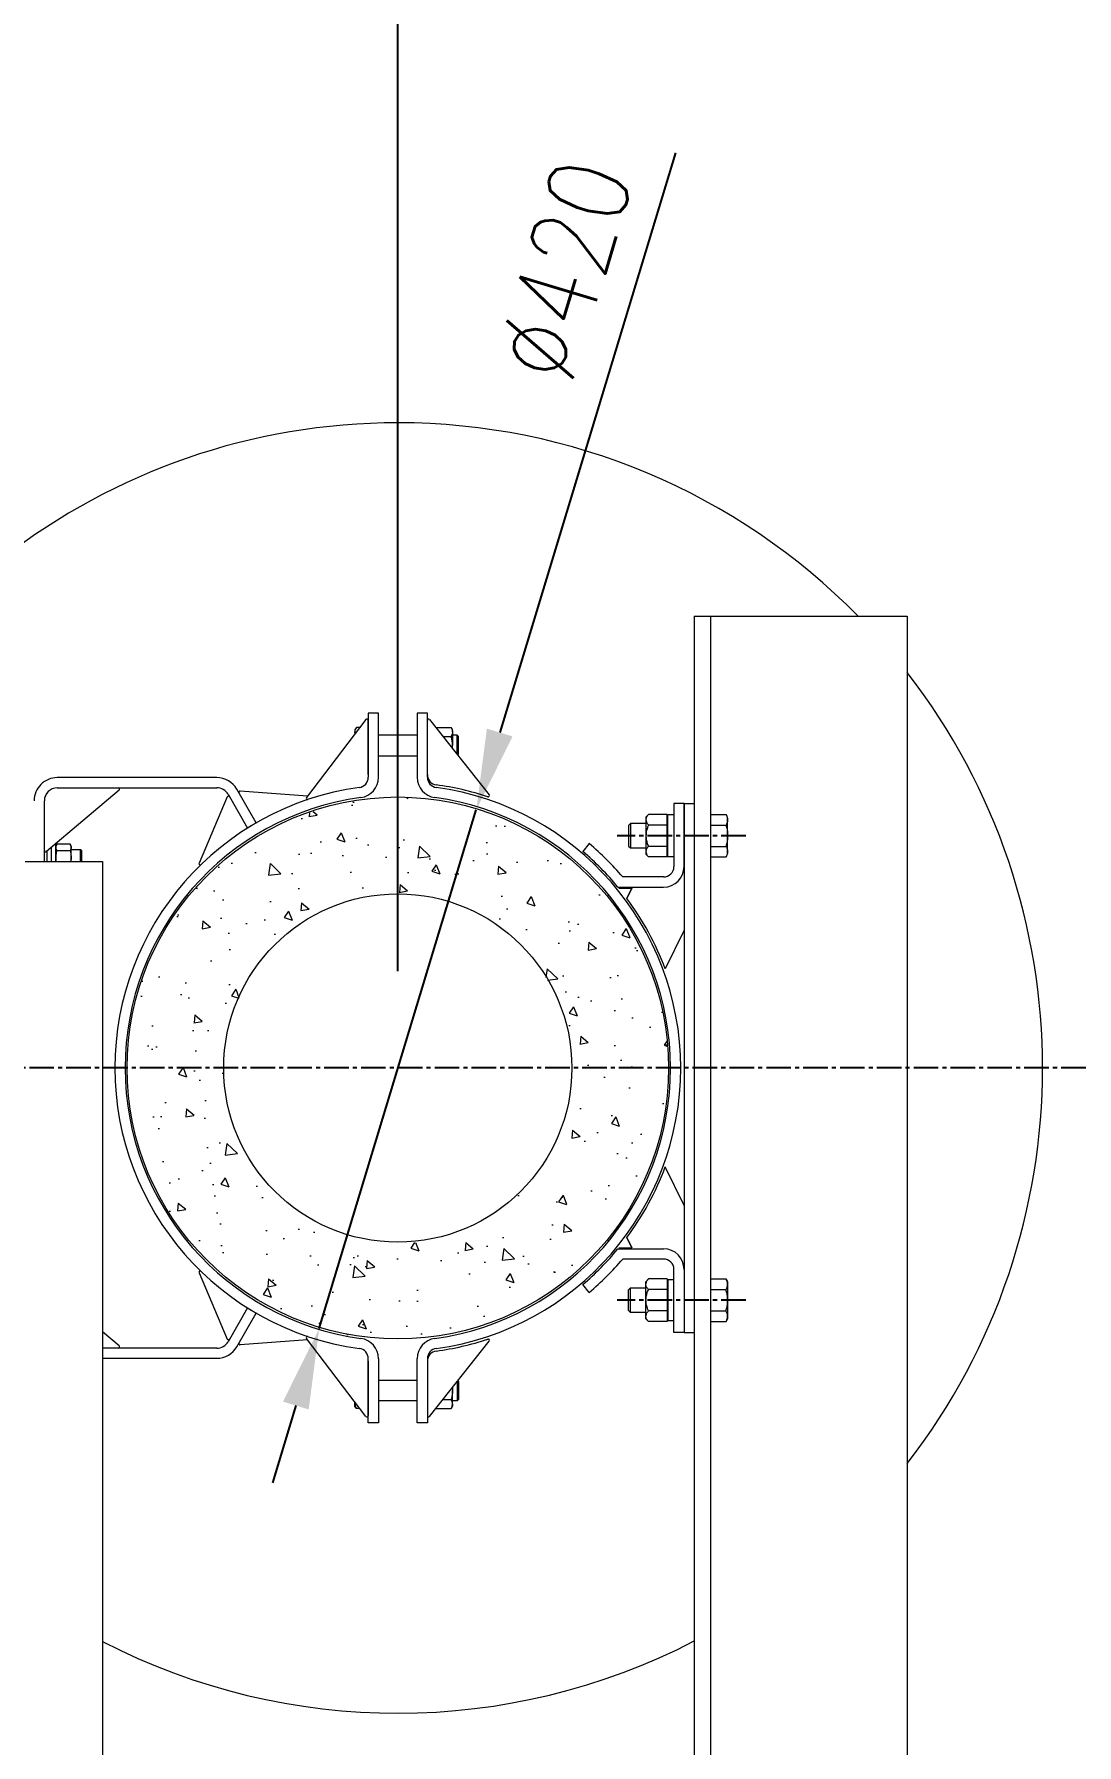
# Model space of a CAD drawing. Header units: millimetres. Extents: x 1587714 to 3094800, y -694377 to -413614.
# Drawn here: x 2046606 to 2047414, y -575622 to -574296 of the extents above; entities that cross this region are included whole.
import ezdxf

# ---------------------------------------------------------------- set-up
doc = ezdxf.new("R2010")
doc.units = ezdxf.units.MM
doc.linetypes.add('CENTER2', pattern=[28.575, 19.05, -3.175, 3.175, -3.175])
for name, color, linetype in [('0_EJES', 1, 'CENTER2'), ('M0_EQUIPOS', 7, 'Continuous'), ('M2_PLBULONES', 2, 'Continuous'), ('M_DIM', 1, 'Continuous')]:
    doc.layers.add(name, color=color, linetype=linetype)
doc.styles.add('SIMPLEX', font='simplex.shx', dxfattribs={"width": 0.75})
doc.styles.add('STYLE-MSF', font='simplex.shx', dxfattribs={"width": 0.8})
doc.dimstyles.new('DIM1-25', dxfattribs={"dimscale": 25, "dimtxt": 2.5, "dimasz": 2.5, "dimexe": 1.25, "dimexo": 0.5, "dimgap": 1, "dimtad": 1, "dimdec": 1, "dimtxsty": 'STYLE-MSF', "dimcen": 2.5, "dimclrd": 8, "dimclre": 8, "dimclrt": 3, "dimaunit": 1, "dimadec": 1, "dimazin": 2, "dimtfac": 1, "dimtdec": 1, "dimtmove": 0, "dimatfit": 3, "dimfxl": 1, "dimlwd": -1, "dimlwe": -1, "dimarcsym": 0})
doc.dimstyles.new('MSF-DIM1-50', dxfattribs={"dimscale": 50, "dimtxt": 3, "dimasz": 3.5, "dimexe": 1.5, "dimexo": 1.5, "dimgap": 1, "dimtad": 1, "dimdec": 3, "dimdsep": 46, "dimtxsty": 'SIMPLEX', "dimcen": 1.5, "dimclrd": 251, "dimclre": 251, "dimclrt": 7, "dimaunit": 1, "dimadec": 3, "dimazin": 0, "dimtfac": 1, "dimtdec": 3, "dimtmove": 0, "dimatfit": 3, "dimfxl": 1, "dimtolj": 1, "dimtzin": 0, "dimarcsym": 0})

# ---------------------------------------------------------------- blocks, each defined once
blk = doc.blocks.new('*D24')
at = {"layer": 'Defpoints', "color": 0}
for p in [(2046948.6, -574896.9), (2046826.8, -575298.9)]:
    blk.add_point(p, dxfattribs=at)
at = {"layer": 'M_DIM', "color": 8}
for p, q in [((2047103, -574387.8), (2046966.8, -574837.1)), ((2046826.8, -575298.9), (2046948.6, -574896.9)), ((2046808.7, -575358.7), (2046790.5, -575418.5))]:
    blk.add_line(p, q, dxfattribs=at)
for points in [[(2046956.8, -574834.1), (2046976.7, -574840.1), (2046948.6, -574896.9)], [(2046798.7, -575355.6), (2046818.6, -575361.7), (2046826.8, -575298.9)]]:
    blk.add_solid(points, dxfattribs=at)
at = {"layer": 'M_DIM', "color": 3, "insert": (2047016.7, -574478.6), "char_height": 62.5, "attachment_point": 5, "rotation": 73.1343, "style": 'STYLE-MSF'}
blk.add_mtext('∅420', dxfattribs=at)
blk = doc.blocks.new('*D120')
at = {"color": 251, "lineweight": -2}
for p, q in [((2046887.7, -574907.1), (2046887.7, -570610.6)), ((2057387.7, -574907.1), (2057387.7, -570610.6)), ((2047062.7, -570685.6), (2057212.7, -570685.6))]:
    blk.add_line(p, q, dxfattribs=at)
at = {"color": 251}
for points in [[(2047062.7, -570656.5), (2047062.7, -570714.8), (2046887.7, -570685.6)], [(2057212.7, -570656.5), (2057212.7, -570714.8), (2057387.7, -570685.6)]]:
    blk.add_solid(points, dxfattribs=at)
at = {"layer": 'Defpoints', "color": 0}
for p in [(2057387.7, -570685.6), (2046887.7, -574982.1), (2057387.7, -574982.1)]:
    blk.add_point(p, dxfattribs=at)
at = {"color": 7, "insert": (2052137.7, -570560.6), "char_height": 150, "attachment_point": 5, "style": 'SIMPLEX'}
blk.add_mtext('\\A1;10500', dxfattribs=at)
blk = doc.blocks.new('*D187')
at = {"color": 251, "lineweight": -2}
for p, q in [((2036887.7, -574982.1), (2036887.7, -570610.6)), ((2046887.7, -575022.1), (2046887.7, -570610.6)), ((2037062.7, -570685.6), (2046712.7, -570685.6))]:
    blk.add_line(p, q, dxfattribs=at)
at = {"color": 251}
for points in [[(2037062.7, -570656.5), (2037062.7, -570714.8), (2036887.7, -570685.6)], [(2046712.7, -570656.5), (2046712.7, -570714.8), (2046887.7, -570685.6)]]:
    blk.add_solid(points, dxfattribs=at)
at = {"layer": 'Defpoints', "color": 0}
for p in [(2046887.7, -570685.6), (2036887.7, -575057.1), (2046887.7, -575097.1)]:
    blk.add_point(p, dxfattribs=at)
at = {"color": 7, "insert": (2041887.7, -570560.6), "char_height": 150, "attachment_point": 5, "style": 'SIMPLEX'}
blk.add_mtext('\\A1;10000', dxfattribs=at)

msp = doc.modelspace()

# ---------------------------------------------------------------- hatches: boundary and pattern name
at = {"layer": 'M0_EQUIPOS', "linetype": 'Continuous', "lineweight": 15}
h = msp.add_hatch(dxfattribs=at)
h.set_pattern_fill('AR-CONC', color=1, scale=0.4, angle=-90, style=0)
h.set_pattern_definition([(320, (2036675.454, -564507.037), (-6.37563, -72.87387), [7.62, -83.82]), (265, (2036675.454, -564507.04), (76.42266, 14.09713), [6.096, -67.056]), (10.451, (2036674.92, -564513.11), (70.04668, -58.777), [6.476, -71.236]), (316.1842, (2036695.77, -564507.04), (-16.81693, -108.4316), [11.43, -125.73]), (6.6356, (2036694.37, -564516.07), (98.9702, -94.9617), [9.714, -106.854]), (261.184, (2036695.77, -564507.04), (98.97005, -94.96184), [9.144, -100.584]), (291, (2036690.694, -564517.197), (-40.9062, -60.64595), [7.62, -83.82]), (236, (2036690.694, -564517.2), (73.6752, -24.7208), [6.096, -67.056]), (341.4514, (2036687.285, -564522.25), (32.76914, -85.3666), [6.476, -71.236]), (307.5, (2036675.454, -564507.037), (33.822016, -1.23544), [0, -66.2432, 0, -68.072, 0, -67.31]), (277.5, (2036675.454, -564507.037), (40.07223, -26.727865), [0, -38.8112, 0, -64.7192, 0, -25.654]), (237.5, (2036675.454, -564484.38), (-2.2915, -54.23624), [0, -25.4, 0, -79.248, 0, -105.156]), (227.5, (2036675.454, -564474.22), (10.1706, -59.25167), [0, -33.02, 0, -52.6288, 0, -74.676])])
h.paths.add_polyline_path([(2047097.7185, -575097.058), (2047022.7176, -575097.058, -0.416006784), (2046887.7201, -575232.884), (2046887.7201, -575307.884, 0.415366082)])
h.paths.add_polyline_path([(2047022.7176, -575097.058), (2047097.7185, -575097.058, 0.413061981), (2046887.7201, -574887.884), (2046887.7201, -574962.884, -0.412422612)])
h.paths.add_polyline_path([(2046887.7201, -574962.884), (2046887.7201, -574887.884, 0.413061981), (2046677.7218, -575097.058), (2046752.7227, -575097.058, -0.412422612)])
h.paths.add_polyline_path([(2046752.7227, -575097.058), (2046677.7218, -575097.058, 0.415366082), (2046887.7201, -575307.884), (2046887.7201, -575232.884, -0.416006784)])

# ---------------------------------------------------------------- linework, layer by layer
at = {"layer": '0_EJES'}
for p, q in [((2047157.5142, -574917.0538), (2047057.7362, -574917.0538)), ((2047506.9092, -575097.058), (2046268.5311, -575097.058)), ((2047157.5142, -575277.0621), (2047057.7362, -575277.0621))]:
    msp.add_line(p, q, dxfattribs=at)
at = {"layer": 'M0_EQUIPOS', "linetype": 'Continuous', "lineweight": 15}
for p, q in [((2047117.6201, -574747.0566), (2047117.6201, -574892.0561)), ((2047117.6201, -574747.0566), (2047130.3202, -574747.0566)), ((2047130.3202, -574747.0566), (2047282.7201, -574747.0566)), ((2047130.3202, -574747.0566), (2047130.3202, -583367.0593)), ((2047282.7201, -574747.0566), (2047282.7201, -576761.5066)), ((2046863.0358, -574827.0408), (2046816.9229, -574887.3469)), ((2046864.8201, -574822.058), (2046864.8201, -574871.7671)), ((2046872.7201, -574822.058), (2046864.8201, -574822.058)), ((2046864.8201, -574869.7486), (2046864.8201, -574827.6612)), ((2046872.7201, -574871.7671), (2046872.7201, -574822.058)), ((2046902.7202, -574822.058), (2046902.7201, -574871.7672)), ((2046910.6201, -574822.058), (2046902.7202, -574822.058)), ((2046910.6201, -574871.7672), (2046910.6201, -574822.058)), ((2046910.6202, -574869.7486), (2046910.6202, -574827.6612)), ((2046912.4045, -574827.0408), (2046958.5174, -574885.3454)), ((2046671.5377, -574881.7211), (2046615.2663, -574929.3642)), ((2046747.3856, -574872.058), (2046623.6201, -574872.058)), ((2046623.6201, -574879.958), (2046747.3856, -574879.958)), ((2046777.948, -574907.0937), (2046762.8874, -574881.008)), ((2046817.6398, -574886.4092), (2046765.5668, -574882.4269)), ((2046613.6201, -574937.058), (2046613.6201, -574889.958)), ((2046613.6202, -574928.601), (2046613.6202, -574889.9579)), ((2046755.394, -574887.0301), (2046733.5512, -574938.2648)), ((2046756.0458, -574884.958), (2046771.179, -574911.1695)), ((2047101.8199, -574892.0571), (2047101.8199, -574941.013)), ((2047109.7199, -574892.0571), (2047101.8199, -574892.0571)), ((2047109.7199, -574941.013), (2047109.7199, -574892.0571)), ((2047109.7201, -574892.0571), (2047109.7199, -574892.0571)), ((2047109.7201, -574892.0566), (2047117.6201, -574892.0566)), ((2047109.7201, -574892.059), (2047109.7201, -575302.0593)), ((2047117.6201, -574892.059), (2047117.6201, -575302.0593)), ((2047109.7201, -574907.5285), (2047109.7199, -574907.5285)), ((2047036.2222, -574923.1682), (2047031.1059, -574929.1878)), ((2047109.7199, -574926.5787), (2047109.7201, -574926.5787)), ((2046598.7201, -574937.058), (2046658.7201, -574937.058)), ((2046658.7201, -574937.058), (2046658.7201, -576917.0579)), ((2047093.8199, -574949.0129), (2047062.1216, -574949.0129)), ((2047058.4397, -574956.9131), (2047093.8201, -574956.9131)), ((2047059.1196, -574957.7403), (2047069.1192, -574957.7403)), ((2047065.2727, -574965.6229), (2047069.1193, -574957.7403)), ((2047069.1192, -574957.7403), (2047065.2727, -574965.6229)), ((2047109.7201, -574990.3745), (2047095.0968, -575020.3414)), ((2047109.7201, -575203.7414), (2047095.0968, -575173.7745)), ((2047058.4397, -575237.2028), (2047093.8201, -575237.2028)), ((2047059.1196, -575236.3756), (2047069.1192, -575236.3756)), ((2047065.2727, -575228.493), (2047069.1193, -575236.3756)), ((2047069.1192, -575236.3756), (2047065.2727, -575228.493)), ((2047093.8199, -575245.103), (2047062.1216, -575245.103)), ((2047101.8199, -575302.0588), (2047101.8199, -575253.1029)), ((2047109.7199, -575253.1029), (2047109.7199, -575302.0588)), ((2046733.5512, -575255.8512), (2046755.394, -575307.0858)), ((2047036.2222, -575270.9477), (2047031.1059, -575264.9282)), ((2047109.7199, -575267.5373), (2047109.7201, -575267.5373)), ((2046771.179, -575282.9465), (2046756.0458, -575309.158)), ((2046762.8874, -575313.108), (2046777.948, -575287.0223)), ((2047109.7201, -575286.5874), (2047109.7199, -575286.5874)), ((2046671.5376, -575312.3948), (2046658.7201, -575301.5426)), ((2046863.0358, -575367.0751), (2046816.9229, -575306.769)), ((2047109.7199, -575302.0588), (2047101.8199, -575302.0588)), ((2047109.7201, -575302.0588), (2047109.7199, -575302.0588)), ((2047109.7201, -575302.0593), (2047117.6201, -575302.0593)), ((2047117.6201, -575302.0565), (2047117.6201, -582812.0559)), ((2046747.3856, -575314.158), (2046658.7201, -575314.158)), ((2046817.6398, -575307.7067), (2046765.5668, -575311.6891)), ((2046912.4045, -575367.0751), (2046958.5174, -575308.7706)), ((2046658.7201, -575322.058), (2046747.3856, -575322.058)), ((2046864.8201, -575372.058), (2046864.8201, -575322.3488)), ((2046864.8201, -575324.3673), (2046864.8201, -575366.4548)), ((2046872.7201, -575322.3488), (2046872.7201, -575372.058)), ((2046902.7202, -575372.058), (2046902.7201, -575322.3488)), ((2046910.6201, -575322.3488), (2046910.6201, -575372.058)), ((2046910.6202, -575324.3673), (2046910.6202, -575366.4548)), ((2046872.7201, -575372.058), (2046864.8201, -575372.058)), ((2046910.6201, -575372.058), (2046902.7202, -575372.058))]:
    msp.add_line(p, q, dxfattribs=at)
at = {"layer": 'M0_EQUIPOS', "color": 1, "linetype": 'Continuous', "lineweight": 15}
for radius in [210, 135]:
    msp.add_circle((2046887.7201, -575097.058), radius, dxfattribs=at)
for start, end in [(90, 165.3206543), (44.4272194, 90), (322.1855067, 37.8144933), (242.7418726, 297.3742021)]:
    msp.add_arc((2046887.7201, -575097.058), 500, start, end, dxfattribs=at)
at = {"layer": 'M0_EQUIPOS', "linetype": 'Continuous', "lineweight": 15}
for centre, radius, start, end in [((2046863.8201, -574827.6611), 1, 359.9999976, 141.6596148), ((2046911.6202, -574827.6611), 1, 38.3403805, 179.9999976), ((2046918.6202, -574869.7486), 8, 179.9999937, 262.2587655), ((2046623.6201, -574889.958), 17.9, 89.9999966, 180.0000001), ((2046623.6201, -574889.958), 10, 90.0000112, 179.999983), ((2046887.7201, -575097.058), 219.4, 97.8097326, 262.1902627), ((2046670.8915, -574880.9579), 1, 310.2534707, 89.9999949), ((2046747.3856, -574889.958), 17.9, 29.9999928, 90.0000001), ((2046747.3856, -574889.958), 10, 29.9999928, 90.0000001), ((2046765.4335, -574883.4179), 1, 82.3420661, 209.9999928), ((2046856.8201, -574871.7672), 8, 277.8097326, 359.9999976), ((2046856.8201, -574871.7672), 15.9, 277.8097326, 359.9999976), ((2046918.6201, -574871.7672), 15.9, 179.9999976, 262.1902627), ((2046918.6201, -574871.7672), 8, 179.9999976, 262.1902627), ((2046887.7201, -575097.058), 219.4, 277.8097326, 82.1902627), ((2046887.7201, -575097.058), 221.4, 71.6508716, 82.2587655), ((2046623.6202, -574889.9579), 10, 137.0610217, 179.9999949), ((2046887.7201, -575097.058), 211.5, 97.8097326, 262.1902627), ((2046756.3139, -574887.4223), 1, 29.9999928, 156.9100458), ((2046817.7072, -574887.9672), 1, 141.6596148, 288.3491237), ((2046887.7201, -575097.058), 211.5, 277.8097326, 82.1902627), ((2046957.7331, -574885.9657), 1, 251.6508716, 38.3403805), ((2046887.7201, -575097.058), 219.4, 120.0217526, 122.0852789), ((2046614.6202, -574928.601), 1, 179.9999949, 310.2534707), ((2046614.6202, -574928.601), 1, 180.0000094, 310.2534852), ((2046887.7201, -575097.884), 221.4, 39.5480144, 49.6366854), ((2046887.7199, -575097.8838), 229.3, 40.4843782, 49.6366166), ((2046734.4711, -574938.6569), 1, 156.9100458, 314.0529137), ((2047093.8199, -574941.013), 15.9, 270, 0), ((2047093.8199, -574941.013), 8, 270, 0), ((2046887.7201, -575097.884), 221.4, 20.5018773, 36.6829071), ((2046887.7201, -575096.232), 221.4, 323.3170929, 339.4981227), ((2046887.7201, -575096.232), 221.4, 310.3633146, 320.4519856), ((2047093.8199, -575253.1029), 15.9, 0, 90), ((2046887.7199, -575096.2321), 229.3, 310.3633834, 319.5156218), ((2047093.8199, -575253.1029), 8, 0, 90), ((2046734.4711, -575255.459), 1, 45.9470865, 203.0899544), ((2046887.7201, -575097.058), 219.4, 237.9147213, 239.9782476), ((2046756.3139, -575306.6937), 1, 203.0899544, 330.0000074), ((2046817.7072, -575306.1487), 1, 71.6508763, 218.3403852), ((2046856.8201, -575322.3488), 15.9, 0.0000024, 82.1902674), ((2046918.6201, -575322.3488), 15.9, 97.8097373, 180.0000024), ((2046887.7201, -575097.058), 221.4, 277.7412345, 288.3491284), ((2046957.7331, -575308.1502), 1, 321.6596195, 108.3491284), ((2046670.8915, -575313.158), 1, 270.0000003, 49.7465246), ((2046747.3856, -575304.158), 10, 270.0000001, 330.0000074), ((2046747.3856, -575304.158), 17.9, 270.0000001, 330.0000074), ((2046765.4335, -575310.698), 1, 150.0000074, 277.6579341), ((2046856.8201, -575322.3488), 8, 0.0000024, 82.1902674), ((2046918.6201, -575322.3488), 8, 97.8097373, 180.0000024), ((2046918.6202, -575324.3673), 8, 97.7412345, 180.0000063), ((2046863.8201, -575366.4548), 1, 218.3403852, 0.0000024), ((2046911.6202, -575366.4548), 1, 180.0000024, 321.6596195)]:
    msp.add_arc(centre, radius, start, end, dxfattribs=at)
at = {"layer": 'M2_PLBULONES', "linetype": 'Continuous', "lineweight": 15}
for p, q in [((2046855.5719, -574833.2016), (2046854.5001, -574835.058)), ((2046854.5001, -574835.058), (2046854.5001, -574836.6657)), ((2046854.5001, -574836.6657), (2046854.5001, -574837.8332)), ((2046858.1633, -574833.2016), (2046855.5719, -574833.2016)), ((2046902.7201, -574839.058), (2046872.7201, -574839.058)), ((2046917.277, -574833.2016), (2046929.1108, -574833.2016)), ((2046922.7565, -574840.1298), (2046929.1108, -574840.1298)), ((2046930.1825, -574835.058), (2046929.1108, -574833.2016)), ((2046930.1825, -574836.6657), (2046930.1825, -574835.058)), ((2046930.1825, -574836.6657), (2046930.1825, -574847.058)), ((2046933.7186, -574839.058), (2046930.1825, -574839.058)), ((2046934.8201, -574840.1595), (2046933.7186, -574839.058)), ((2046872.7201, -574855.058), (2046902.7201, -574855.058)), ((2046929.9972, -574849.2847), (2046930.1825, -574847.058)), ((2046930.1825, -574849.5191), (2046930.1825, -574847.058)), ((2046934.1902, -574854.5864), (2046934.8201, -574853.9565)), ((2047068.2363, -574907.5285), (2047066.7237, -574909.0415)), ((2047066.7237, -574909.0415), (2047066.7237, -574925.0661)), ((2047080.1539, -574907.5285), (2047068.2363, -574907.5285)), ((2047068.2363, -574907.5285), (2047068.2363, -574926.5787)), ((2047082.0589, -574900.5557), (2047080.1539, -574902.7664)), ((2047080.1539, -574902.7664), (2047080.1539, -574904.6804)), ((2047080.1539, -574904.6804), (2047080.1539, -574917.0538)), ((2047096.6385, -574900.5557), (2047082.0589, -574900.5557)), ((2047096.6385, -574908.805), (2047082.0589, -574908.805)), ((2047096.6385, -574904.6804), (2047096.6385, -574900.5557)), ((2047097.0449, -574902.7664), (2047096.6385, -574902.7664)), ((2047096.6385, -574908.805), (2047096.6385, -574904.6804)), ((2047096.6385, -574917.0538), (2047096.6385, -574908.805)), ((2047101.8199, -574901.0011), (2047097.0449, -574901.0011)), ((2047097.0449, -574933.1066), (2047097.0449, -574901.0011)), ((2047130.3202, -574900.5557), (2047142.2572, -574900.5557)), ((2047130.3202, -574908.805), (2047142.2572, -574908.805)), ((2047143.5333, -574902.7664), (2047142.2572, -574900.5557)), ((2047143.5333, -574904.6804), (2047143.5333, -574902.7664)), ((2047143.5333, -574917.0538), (2047143.5333, -574904.6804)), ((2047080.1539, -574917.0538), (2047080.1539, -574929.4273)), ((2047096.6385, -574925.3026), (2047096.6385, -574917.0538)), ((2047143.5333, -574929.4273), (2047143.5333, -574917.0538)), ((2046615.7201, -574937.058), (2046615.7201, -574928.98)), ((2046619.2201, -574937.058), (2046619.2201, -574926.0166)), ((2046622.3952, -574937.058), (2046622.3952, -574923.3285)), ((2046623.199, -574923.5107), (2046622.3952, -574924.903)), ((2046633.5913, -574923.5107), (2046623.199, -574923.5107)), ((2046633.5913, -574928.7068), (2046623.199, -574928.7068)), ((2046634.3951, -574924.903), (2046633.5913, -574923.5107)), ((2046634.3951, -574926.1088), (2046634.3951, -574924.903)), ((2046634.3951, -574933.903), (2046634.3951, -574926.1088)), ((2046641.7561, -574927.903), (2046634.3951, -574927.903)), ((2046634.3951, -574937.058), (2046634.3951, -574933.903)), ((2046642.7201, -574928.867), (2046641.7561, -574927.903)), ((2046641.7561, -574937.058), (2046641.7561, -574927.903)), ((2046642.7201, -574937.058), (2046642.7201, -574928.867)), ((2047066.7237, -574925.0661), (2047068.2363, -574926.5787)), ((2047066.7237, -574925.0661), (2047066.7237, -574925.0695)), ((2047066.7237, -574925.0695), (2047068.2363, -574926.582)), ((2047068.2363, -574926.5787), (2047080.1539, -574926.5787)), ((2047068.2363, -574926.5787), (2047068.2363, -574926.582)), ((2047068.2363, -574926.582), (2047080.1539, -574926.582)), ((2047080.1539, -574929.4273), (2047080.1539, -574931.3413)), ((2047080.1539, -574931.3413), (2047082.0589, -574933.5514)), ((2047080.1539, -574931.3413), (2047080.1539, -574931.3446)), ((2047096.6385, -574925.3026), (2047082.0589, -574925.3026)), ((2047096.6385, -574933.5514), (2047082.0589, -574933.5514)), ((2047096.6385, -574933.5548), (2047082.0589, -574933.5548)), ((2047096.6385, -574929.4273), (2047096.6385, -574925.3026)), ((2047096.6385, -574933.5514), (2047096.6385, -574929.4273)), ((2047096.6385, -574931.3413), (2047097.0449, -574931.3413)), ((2047096.6385, -574931.3446), (2047097.0449, -574931.3446)), ((2047096.6385, -574933.5548), (2047096.6385, -574933.5514)), ((2047097.0449, -574933.1066), (2047101.8199, -574933.1066)), ((2047097.0449, -574933.1099), (2047097.0449, -574933.1066)), ((2047097.0449, -574933.1099), (2047101.8199, -574933.1099)), ((2047130.3202, -574925.3026), (2047142.2572, -574925.3026)), ((2047130.3202, -574933.5514), (2047142.2572, -574933.5514)), ((2047142.2572, -574933.5514), (2047143.5333, -574931.3413)), ((2047143.5333, -574931.3413), (2047143.5333, -574929.4273)), ((2047080.1539, -575262.7746), (2047082.0589, -575260.5645)), ((2047080.1539, -575262.7746), (2047080.1539, -575262.7713)), ((2047080.1539, -575264.6886), (2047080.1539, -575262.7746)), ((2047080.1539, -575277.0621), (2047080.1539, -575264.6886)), ((2047096.6385, -575260.5611), (2047082.0589, -575260.5611)), ((2047096.6385, -575260.5645), (2047082.0589, -575260.5645)), ((2047096.6385, -575260.5611), (2047096.6385, -575260.5645)), ((2047096.6385, -575260.5645), (2047096.6385, -575264.6886)), ((2047096.6385, -575262.7713), (2047097.0449, -575262.7713)), ((2047096.6385, -575262.7746), (2047097.0449, -575262.7746)), ((2047096.6385, -575264.6886), (2047096.6385, -575268.8133)), ((2047097.0449, -575261.006), (2047101.8199, -575261.006)), ((2047097.0449, -575261.006), (2047097.0449, -575261.0094)), ((2047097.0449, -575261.0094), (2047101.8199, -575261.0094)), ((2047097.0449, -575261.0094), (2047097.0449, -575293.1148)), ((2047130.3202, -575260.5645), (2047142.2572, -575260.5645)), ((2047142.2572, -575260.5645), (2047143.5333, -575262.7746)), ((2047143.5333, -575262.7746), (2047143.5333, -575264.6886)), ((2047143.5333, -575264.6886), (2047143.5333, -575277.0621)), ((2047066.7237, -575269.0465), (2047068.2363, -575267.5339)), ((2047066.7237, -575269.0498), (2047068.2363, -575267.5373)), ((2047066.7237, -575269.0498), (2047066.7237, -575269.0465)), ((2047066.7237, -575285.0744), (2047066.7237, -575269.0498)), ((2047068.2363, -575267.5339), (2047080.1539, -575267.5339)), ((2047068.2363, -575267.5373), (2047068.2363, -575267.5339)), ((2047068.2363, -575267.5373), (2047080.1539, -575267.5373)), ((2047068.2363, -575286.5874), (2047068.2363, -575267.5373)), ((2047080.1539, -575289.4355), (2047080.1539, -575277.0621)), ((2047096.6385, -575268.8133), (2047082.0589, -575268.8133)), ((2047096.6385, -575268.8133), (2047096.6385, -575277.0621)), ((2047096.6385, -575277.0621), (2047096.6385, -575285.3109)), ((2047130.3202, -575268.8133), (2047142.2572, -575268.8133)), ((2047143.5333, -575277.0621), (2047143.5333, -575289.4355)), ((2047068.2363, -575286.5874), (2047066.7237, -575285.0744)), ((2047080.1539, -575286.5874), (2047068.2363, -575286.5874)), ((2047080.1539, -575291.3496), (2047080.1539, -575289.4355)), ((2047082.0589, -575293.5602), (2047080.1539, -575291.3496)), ((2047096.6385, -575285.3109), (2047082.0589, -575285.3109)), ((2047096.6385, -575293.5602), (2047082.0589, -575293.5602)), ((2047096.6385, -575285.3109), (2047096.6385, -575289.4355)), ((2047096.6385, -575289.4355), (2047096.6385, -575293.5602)), ((2047097.0449, -575291.3496), (2047096.6385, -575291.3496)), ((2047101.8199, -575293.1148), (2047097.0449, -575293.1148)), ((2047130.3202, -575285.3109), (2047142.2572, -575285.3109)), ((2047130.3202, -575293.5602), (2047142.2572, -575293.5602)), ((2047143.5333, -575291.3496), (2047142.2572, -575293.5602)), ((2047143.5333, -575289.4355), (2047143.5333, -575291.3496)), ((2046872.7201, -575339.058), (2046902.7201, -575339.058)), ((2046929.9972, -575344.8312), (2046930.1825, -575347.058)), ((2046930.1825, -575344.5968), (2046930.1825, -575347.058)), ((2046934.1902, -575339.5295), (2046934.8201, -575340.1595)), ((2046854.5001, -575357.4503), (2046854.5001, -575356.2828)), ((2046854.5001, -575359.058), (2046854.5001, -575357.4503)), ((2046855.5719, -575360.9144), (2046854.5001, -575359.058)), ((2046902.7201, -575355.058), (2046872.7201, -575355.058)), ((2046922.7565, -575353.9862), (2046929.1108, -575353.9862)), ((2046930.1825, -575359.058), (2046929.1108, -575360.9144)), ((2046930.1825, -575357.4503), (2046930.1825, -575347.058)), ((2046933.7186, -575355.058), (2046930.1825, -575355.058)), ((2046930.1825, -575357.4503), (2046930.1825, -575359.058)), ((2046934.8201, -575353.9565), (2046933.7186, -575355.058)), ((2046858.1633, -575360.9144), (2046855.5719, -575360.9144)), ((2046917.277, -575360.9144), (2046929.1108, -575360.9144))]:
    msp.add_line(p, q, dxfattribs=at)
at = {"layer": 'M2_PLBULONES', "linetype": 'Continuous', "lineweight": 15, "flags": 128}
for points in [[(2046933.7186, -574853.9901), (2046933.7186, -574853.8372), (2046933.7186, -574852.7657), (2046933.7186, -574851.4272), (2046933.7186, -574849.8844), (2046933.7186, -574848.2095), (2046933.7186, -574846.4807), (2046933.7186, -574844.7789), (2046933.7186, -574843.1837), (2046933.7186, -574841.7696), (2046933.7186, -574840.6028), (2046933.7186, -574839.7379), (2046933.7186, -574839.2152), (2046933.7186, -574839.058)], [(2046934.8201, -574853.9565), (2046934.8201, -574853.8517), (2046934.8201, -574853.3923), (2046934.8201, -574852.5914), (2046934.8201, -574851.4922), (2046934.8201, -574850.154), (2046934.8201, -574848.6489), (2046934.8201, -574847.058), (2046934.8201, -574845.4671), (2046934.8201, -574843.9619), (2046934.8201, -574842.6237), (2046934.8201, -574841.5245), (2046934.8201, -574840.7237), (2046934.8201, -574840.2643), (2046934.8201, -574840.1595)], [(2046933.7186, -575340.1258), (2046933.7186, -575340.2787), (2046933.7186, -575341.3503), (2046933.7186, -575342.6888), (2046933.7186, -575344.2315), (2046933.7186, -575345.9064), (2046933.7186, -575347.6352), (2046933.7186, -575349.337), (2046933.7186, -575350.9322), (2046933.7186, -575352.3463), (2046933.7186, -575353.5131), (2046933.7186, -575354.378), (2046933.7186, -575354.9007), (2046933.7186, -575355.058)], [(2046934.8201, -575340.1595), (2046934.8201, -575340.2643), (2046934.8201, -575340.7236), (2046934.8201, -575341.5245), (2046934.8201, -575342.6237), (2046934.8201, -575343.9619), (2046934.8201, -575345.4671), (2046934.8201, -575347.058), (2046934.8201, -575348.6489), (2046934.8201, -575350.154), (2046934.8201, -575351.4922), (2046934.8201, -575352.5914), (2046934.8201, -575353.3923), (2046934.8201, -575353.8517), (2046934.8201, -575353.9565)]]:
    msp.add_lwpolyline(points, dxfattribs=at)
at = {"layer": 'M2_PLBULONES', "linetype": 'Continuous', "lineweight": 15}
for points, knots in [([(2046854.6336, -574837.6644), (2046854.6086, -574837.6034), (2046854.4745, -574837.2758), (2046854.4886, -574836.9394), (2046854.5001, -574836.6657)], [0, 0, 0, 0, 0.186112819, 1, 1, 1, 1]), ([(2046854.5001, -574836.6657), (2046854.5364, -574836.2068), (2046854.6095, -574835.2823), (2046855.0639, -574834.128), (2046855.441, -574833.4404), (2046855.5719, -574833.2016)], [0, 0, 0, 0, 0.391366299, 0.788633679, 1, 1, 1, 1]), ([(2046929.1108, -574833.2016), (2046929.2725, -574833.4924), (2046929.9009, -574834.6218), (2046930.0625, -574835.7947), (2046930.1825, -574836.6657)], [0, 0, 0, 0, 0.257512887, 1, 1, 1, 1]), ([(2046930.1825, -574836.6657), (2046930.1666, -574836.9807), (2046930.1074, -574838.1533), (2046929.5318, -574839.2949), (2046929.1108, -574840.1298)], [0, 0, 0, 0, 0.268615052, 1, 1, 1, 1]), ([(2046930.1825, -574847.058), (2046930.1813, -574846.8937), (2046930.1716, -574845.6501), (2046929.9375, -574843.3053), (2046929.388, -574841.1947), (2046929.1108, -574840.1298)], [0, 0, 0, 0, 0.070100352, 0.530788325, 1, 1, 1, 1]), ([(2047082.0589, -574900.5557), (2047081.5585, -574901.1972), (2047080.5396, -574902.5034), (2047080.1576, -574903.9287), (2047080.154, -574904.661), (2047080.1539, -574904.6804)], [0, 0, 0, 0, 0.484356831, 0.986345623, 1, 1, 1, 1]), ([(2047080.1539, -574904.6804), (2047080.2264, -574905.2578), (2047080.374, -574906.4335), (2047081.2285, -574907.7999), (2047081.8718, -574908.5785), (2047082.0589, -574908.805)], [0, 0, 0, 0, 0.406314698, 0.827263718, 1, 1, 1, 1]), ([(2047082.0589, -574908.805), (2047081.7759, -574909.5033), (2047081.1062, -574911.1557), (2047080.3343, -574913.9092), (2047080.2146, -574915.9969), (2047080.1539, -574917.0538)], [0, 0, 0, 0, 0.265420435, 0.628080598, 1, 1, 1, 1]), ([(2047142.2572, -574900.5557), (2047142.6139, -574901.2256), (2047143.3338, -574902.5776), (2047143.4664, -574903.9753), (2047143.5333, -574904.6804)], [0, 0, 0, 0, 0.495467917, 1, 1, 1, 1]), ([(2047143.5333, -574904.6804), (2047143.5318, -574904.7781), (2047143.5204, -574905.518), (2047143.2415, -574906.9148), (2047142.5873, -574908.1711), (2047142.2572, -574908.805)], [0, 0, 0, 0, 0.070117921, 0.530792565, 1, 1, 1, 1]), ([(2047142.2572, -574908.805), (2047142.5308, -574909.8395), (2047143.0806, -574911.9182), (2047143.4767, -574914.6916), (2047143.518, -574916.4126), (2047143.5333, -574917.0538)], [0, 0, 0, 0, 0.383298271, 0.770233637, 1, 1, 1, 1]), ([(2047080.1539, -574917.0538), (2047080.156, -574917.2427), (2047080.1693, -574918.4788), (2047080.482, -574920.7856), (2047081.244, -574923.3342), (2047081.8575, -574924.816), (2047082.0589, -574925.3026)], [0, 0, 0, 0, 0.066505064, 0.435293637, 0.814564831, 1, 1, 1, 1]), ([(2047143.5333, -574917.0538), (2047143.4898, -574918.1505), (2047143.4022, -574920.3606), (2047142.8591, -574923.1087), (2047142.411, -574924.7421), (2047142.2572, -574925.3026)], [0, 0, 0, 0, 0.392852322, 0.791668606, 1, 1, 1, 1]), ([(2046623.199, -574923.5107), (2046622.9743, -574923.9326), (2046622.5208, -574924.7843), (2046622.4373, -574925.6646), (2046622.3952, -574926.1088)], [0, 0, 0, 0, 0.495451904, 1, 1, 1, 1]), ([(2046622.3952, -574926.1088), (2046622.3961, -574926.1703), (2046622.4033, -574926.6367), (2046622.579, -574927.516), (2046622.9911, -574928.3075), (2046623.199, -574928.7068)], [0, 0, 0, 0, 0.070081035, 0.530777778, 1, 1, 1, 1]), ([(2046623.199, -574928.7068), (2046623.0776, -574929.1431), (2046622.6065, -574930.8368), (2046622.4852, -574932.5965), (2046622.3952, -574933.903)], [0, 0, 0, 0, 0.257549394, 1, 1, 1, 1]), ([(2046622.3952, -574933.903), (2046622.401, -574934.3762), (2046622.4142, -574935.4424), (2046622.6618, -574936.4806), (2046622.7995, -574937.058)], [0, 0, 0, 0, 0.4438157185, 1, 1, 1, 1]), ([(2046633.5913, -574923.5107), (2046633.816, -574923.9326), (2046634.2695, -574924.7843), (2046634.353, -574925.6646), (2046634.3951, -574926.1088)], [0, 0, 0, 0, 0.495452541, 1, 1, 1, 1]), ([(2046634.3951, -574926.1088), (2046634.3942, -574926.1703), (2046634.3869, -574926.6367), (2046634.2113, -574927.516), (2046633.7992, -574928.3075), (2046633.5913, -574928.7068)], [0, 0, 0, 0, 0.0700810974, 0.5307778091, 1, 1, 1, 1]), ([(2046633.5913, -574928.7068), (2046633.7126, -574929.1431), (2046634.1838, -574930.8368), (2046634.3051, -574932.5965), (2046634.3951, -574933.903)], [0, 0, 0, 0, 0.25755045, 1, 1, 1, 1]), ([(2046634.3951, -574933.903), (2046634.3893, -574934.3762), (2046634.3761, -574935.4424), (2046634.1285, -574936.4806), (2046633.9907, -574937.058)], [0, 0, 0, 0, 0.443814922, 1, 1, 1, 1]), ([(2047082.0589, -574925.3026), (2047081.5585, -574925.9439), (2047080.5395, -574927.2499), (2047080.1576, -574928.6769), (2047080.154, -574929.4079), (2047080.1539, -574929.4273)], [0, 0, 0, 0, 0.48433326, 0.986321385, 1, 1, 1, 1]), ([(2047080.1539, -574929.4273), (2047080.2264, -574930.0045), (2047080.374, -574931.18), (2047081.2285, -574932.5463), (2047081.8718, -574933.3249), (2047082.0589, -574933.5514)], [0, 0, 0, 0, 0.406274387, 0.827258762, 1, 1, 1, 1]), ([(2047142.2572, -574925.3026), (2047142.6139, -574925.9725), (2047143.3338, -574927.3247), (2047143.4664, -574928.7222), (2047143.5333, -574929.4273)], [0, 0, 0, 0, 0.4954436, 1, 1, 1, 1]), ([(2047143.5333, -574929.4273), (2047143.5318, -574929.525), (2047143.5204, -574930.2652), (2047143.2415, -574931.6609), (2047142.5873, -574932.9174), (2047142.2572, -574933.5514)], [0, 0, 0, 0, 0.070095246, 0.530779207, 1, 1, 1, 1]), ([(2047080.1539, -575264.6886), (2047080.2264, -575264.1114), (2047080.374, -575262.936), (2047081.2285, -575261.5696), (2047081.8718, -575260.791), (2047082.0589, -575260.5645)], [0, 0, 0, 0, 0.406274387, 0.827258762, 1, 1, 1, 1]), ([(2047082.0589, -575268.8133), (2047081.5585, -575268.172), (2047080.5395, -575266.866), (2047080.1576, -575265.439), (2047080.154, -575264.708), (2047080.1539, -575264.6886)], [0, 0, 0, 0, 0.48433326, 0.986321385, 1, 1, 1, 1]), ([(2047143.5333, -575264.6886), (2047143.5318, -575264.5909), (2047143.5204, -575263.8507), (2047143.2415, -575262.455), (2047142.5873, -575261.1985), (2047142.2572, -575260.5645)], [0, 0, 0, 0, 0.070095246, 0.530779207, 1, 1, 1, 1]), ([(2047142.2572, -575268.8133), (2047142.6139, -575268.1434), (2047143.3338, -575266.7913), (2047143.4664, -575265.3938), (2047143.5333, -575264.6886)], [0, 0, 0, 0, 0.4954436, 1, 1, 1, 1]), ([(2047080.1539, -575277.0621), (2047080.156, -575276.8732), (2047080.1693, -575275.6371), (2047080.482, -575273.3303), (2047081.244, -575270.7818), (2047081.8575, -575269.2999), (2047082.0589, -575268.8133)], [0, 0, 0, 0, 0.066505064, 0.435293637, 0.814564831, 1, 1, 1, 1]), ([(2047082.0589, -575285.3109), (2047081.7759, -575284.6126), (2047081.1062, -575282.9603), (2047080.3343, -575280.2067), (2047080.2146, -575278.1191), (2047080.1539, -575277.0621)], [0, 0, 0, 0, 0.265420435, 0.628080598, 1, 1, 1, 1]), ([(2047143.5333, -575277.0621), (2047143.4898, -575275.9654), (2047143.4022, -575273.7554), (2047142.8591, -575271.0073), (2047142.411, -575269.3738), (2047142.2572, -575268.8133)], [0, 0, 0, 0, 0.392852322, 0.791668606, 1, 1, 1, 1]), ([(2047142.2572, -575285.3109), (2047142.5308, -575284.2765), (2047143.0806, -575282.1978), (2047143.4767, -575279.4243), (2047143.518, -575277.7033), (2047143.5333, -575277.0621)], [0, 0, 0, 0, 0.383298271, 0.770233637, 1, 1, 1, 1]), ([(2047080.1539, -575289.4355), (2047080.2264, -575288.8581), (2047080.374, -575287.6824), (2047081.2285, -575286.316), (2047081.8718, -575285.5374), (2047082.0589, -575285.3109)], [0, 0, 0, 0, 0.406314698, 0.827263718, 1, 1, 1, 1]), ([(2047082.0589, -575293.5602), (2047081.5585, -575292.9187), (2047080.5396, -575291.6125), (2047080.1576, -575290.1872), (2047080.154, -575289.4549), (2047080.1539, -575289.4355)], [0, 0, 0, 0, 0.484356831, 0.986345623, 1, 1, 1, 1]), ([(2047143.5333, -575289.4355), (2047143.5318, -575289.3378), (2047143.5204, -575288.5979), (2047143.2415, -575287.2011), (2047142.5873, -575285.9448), (2047142.2572, -575285.3109)], [0, 0, 0, 0, 0.070117921, 0.530792565, 1, 1, 1, 1]), ([(2047142.2572, -575293.5602), (2047142.6139, -575292.8903), (2047143.3338, -575291.5383), (2047143.4664, -575290.1407), (2047143.5333, -575289.4355)], [0, 0, 0, 0, 0.495467917, 1, 1, 1, 1]), ([(2046854.6336, -575356.4515), (2046854.6086, -575356.5125), (2046854.4745, -575356.8402), (2046854.4886, -575357.1765), (2046854.5001, -575357.4503)], [0, 0, 0, 0, 0.186112819, 1, 1, 1, 1]), ([(2046854.5001, -575357.4503), (2046854.5364, -575357.9091), (2046854.6095, -575358.8336), (2046855.0639, -575359.9879), (2046855.441, -575360.6756), (2046855.5719, -575360.9144)], [0, 0, 0, 0, 0.391366299, 0.788633679, 1, 1, 1, 1]), ([(2046930.1825, -575347.058), (2046930.1813, -575347.2222), (2046930.1716, -575348.4658), (2046929.9375, -575350.8106), (2046929.388, -575352.9212), (2046929.1108, -575353.9862)], [0, 0, 0, 0, 0.070100352, 0.530788325, 1, 1, 1, 1]), ([(2046930.1825, -575357.4503), (2046930.1666, -575357.1353), (2046930.1074, -575355.9626), (2046929.5318, -575354.8211), (2046929.1108, -575353.9862)], [0, 0, 0, 0, 0.268615052, 1, 1, 1, 1]), ([(2046929.1108, -575360.9144), (2046929.2725, -575360.6235), (2046929.9009, -575359.4942), (2046930.0625, -575358.3212), (2046930.1825, -575357.4503)], [0, 0, 0, 0, 0.257512887, 1, 1, 1, 1])]:
    msp.add_open_spline(points, degree=3, knots=knots, dxfattribs=at)

# ---------------------------------------------------------------- dimensions: what is measured, and where the dimension line sits
for base, p1, p2, picture, middle in [((2046887.7201, -570685.6242), (2036887.7201, -575057.058), (2046887.7201, -575097.058), '*D187', (2041887.7201, -570560.6242)), ((2057387.7201, -570685.6242), (2046887.7201, -574982.058), (2057387.7201, -574982.058), '*D120', (2052137.7201, -570560.6242))]:
    dim = msp.add_linear_dim(base=base, p1=p1, p2=p2, dimstyle='MSF-DIM1-50')
    dim.commit()
    dim.dimension.update_dxf_attribs({"geometry": picture, "text_midpoint": middle})
at = {"layer": 'M_DIM'}
dim = msp.add_diameter_dim_2p(p1=(2046826.793, -575298.8513), p2=(2046948.6473, -574896.9166), dimstyle='DIM1-25', dxfattribs=at)
dim.commit()
dim.dimension.update_dxf_attribs({"geometry": '*D24', "text_midpoint": (2047070.5245, -574494.9061), "dimtype": 163})

doc.saveas('drawing.dxf')
